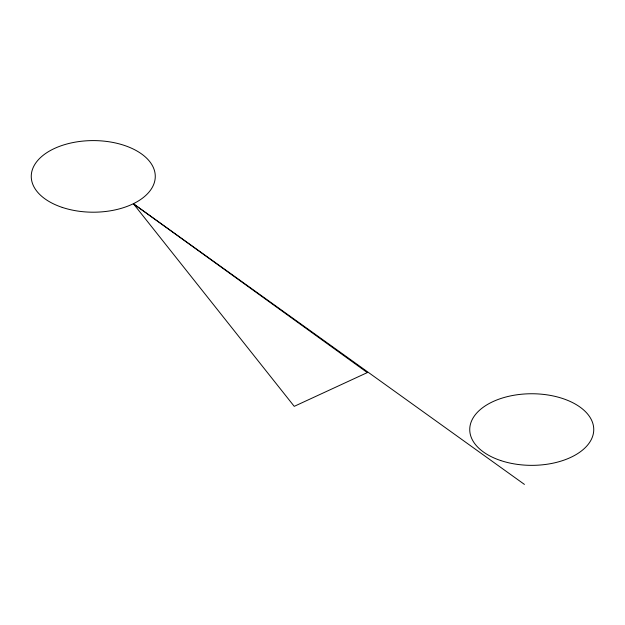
<?xml version="1.0" encoding="UTF-8"?>
<svg xmlns="http://www.w3.org/2000/svg" width="625" height="625" viewBox="0 0 625 625"><rect width="100%" height="100%" fill="white"/><g stroke="black" fill="none" stroke-linecap="round" stroke-linejoin="round"><path stroke-width="0.94" d="M133.453 203.82L367.312 372.594L294.234 406.344L133.453 203.82L524.43 484.406M500.734 460.555A62.008 35.805 0 0 0 593.75 429.555A62.008 35.805 0 0 0 500.734 398.547A62.008 35.805 0 0 0 500.734 460.555M62.258 207.406A62.008 35.805 0 0 0 155.273 176.398A62.008 35.805 0 0 0 62.258 145.391A62.008 35.805 0 0 0 62.258 207.406"/></g></svg>
